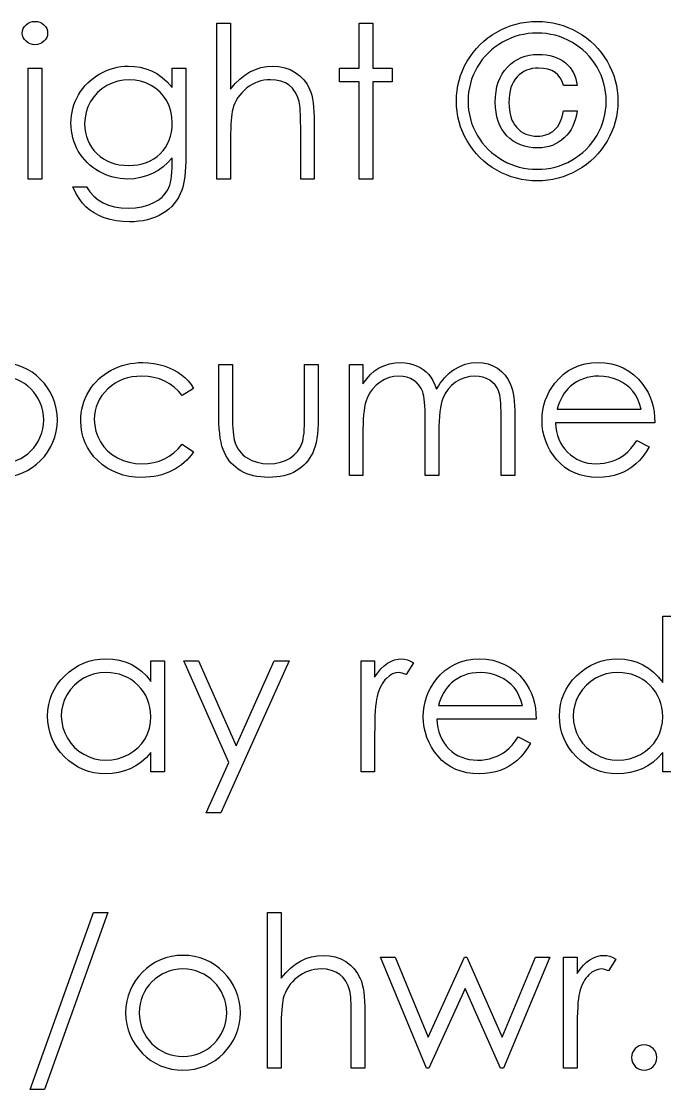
# Model space of a CAD drawing. Header units: millimetres. Extents: x -143 to 157, y 0 to 129.
# Drawn here: x -122.34 to -107.51, y 104.67 to 129.3 of the extents above; entities that cross this region are included whole.
import ezdxf

# ---------------------------------------------------------------- set-up
doc = ezdxf.new("R2010")
doc.units = ezdxf.units.MM

msp = doc.modelspace()

# ---------------------------------------------------------------- linework, layer by layer
at = {"color": 7, "linetype": 'Continuous', "flags": 128}
for points in [[(-122.032, 129.297), (-121.973, 129.292), (-121.919, 129.277), (-121.87, 129.252), (-121.825, 129.218), (-121.787, 129.176), (-121.76, 129.13), (-121.744, 129.08), (-121.738, 129.026), (-121.738, 129.026), (-121.744, 128.974), (-121.76, 128.925), (-121.787, 128.879), (-121.825, 128.838), (-121.87, 128.803), (-121.919, 128.778), (-121.973, 128.763), (-122.032, 128.759), (-122.032, 128.759), (-122.089, 128.763), (-122.142, 128.778), (-122.191, 128.803), (-122.236, 128.838), (-122.273, 128.879), (-122.3, 128.925), (-122.316, 128.974), (-122.322, 129.026), (-122.322, 129.026), (-122.316, 129.08), (-122.3, 129.13), (-122.273, 129.176), (-122.236, 129.218), (-122.191, 129.252), (-122.142, 129.277), (-122.089, 129.292), (-122.032, 129.297)], [(-117.835, 129.252), (-117.521, 129.252), (-117.521, 129.252), (-117.521, 127.737), (-117.521, 127.737), (-117.417, 127.861), (-117.307, 127.968), (-117.194, 128.06), (-117.075, 128.133), (-116.95, 128.191), (-116.821, 128.232), (-116.687, 128.257), (-116.547, 128.265), (-116.547, 128.265), (-116.406, 128.256), (-116.273, 128.229), (-116.148, 128.184), (-116.031, 128.121), (-115.926, 128.042), (-115.835, 127.952), (-115.759, 127.848), (-115.698, 127.732), (-115.673, 127.667), (-115.651, 127.593), (-115.633, 127.511), (-115.618, 127.419), (-115.606, 127.319), (-115.598, 127.211), (-115.592, 127.094), (-115.591, 126.969), (-115.591, 126.969), (-115.591, 125.662), (-115.591, 125.662), (-115.905, 125.662), (-115.905, 125.662), (-115.905, 126.866), (-115.905, 126.866), (-115.906, 126.97), (-115.907, 127.065), (-115.91, 127.152), (-115.914, 127.229), (-115.919, 127.297), (-115.925, 127.356), (-115.933, 127.407), (-115.942, 127.447), (-115.942, 127.447), (-115.979, 127.565), (-116.03, 127.668), (-116.093, 127.754), (-116.169, 127.825), (-116.258, 127.88), (-116.36, 127.919), (-116.475, 127.943), (-116.603, 127.951), (-116.603, 127.951), (-116.678, 127.948), (-116.752, 127.939), (-116.824, 127.923), (-116.894, 127.902), (-116.962, 127.874), (-117.027, 127.841), (-117.091, 127.802), (-117.152, 127.756), (-117.211, 127.705), (-117.263, 127.653), (-117.311, 127.597), (-117.354, 127.538), (-117.391, 127.476), (-117.423, 127.412), (-117.45, 127.344), (-117.472, 127.274), (-117.472, 127.274), (-117.483, 127.222), (-117.493, 127.161), (-117.502, 127.091), (-117.509, 127.009), (-117.513, 126.919), (-117.518, 126.818), (-117.52, 126.708), (-117.521, 126.587), (-117.521, 126.587), (-117.521, 125.662), (-117.521, 125.662), (-117.835, 125.662), (-117.835, 125.662), (-117.835, 129.252)], [(-114.559, 129.252), (-114.245, 129.252), (-114.245, 129.252), (-114.245, 128.22), (-114.245, 128.22), (-113.796, 128.22), (-113.796, 128.22), (-113.796, 127.906), (-113.796, 127.906), (-114.245, 127.906), (-114.245, 127.906), (-114.245, 125.662), (-114.245, 125.662), (-114.559, 125.662), (-114.559, 125.662), (-114.559, 127.906), (-114.559, 127.906), (-115.008, 127.906), (-115.008, 127.906), (-115.008, 128.22), (-115.008, 128.22), (-114.559, 128.22), (-114.559, 128.22), (-114.559, 129.252)], [(-108.591, 127.459), (-108.595, 127.336), (-108.606, 127.215), (-108.626, 127.097), (-108.653, 126.98), (-108.688, 126.867), (-108.731, 126.755), (-108.782, 126.645), (-108.84, 126.538), (-108.905, 126.434), (-108.976, 126.337), (-109.052, 126.244), (-109.134, 126.157), (-109.223, 126.076), (-109.317, 126), (-109.416, 125.93), (-109.521, 125.865), (-109.631, 125.807), (-109.742, 125.757), (-109.855, 125.714), (-109.97, 125.679), (-110.088, 125.653), (-110.207, 125.633), (-110.328, 125.622), (-110.452, 125.618), (-110.452, 125.618), (-110.575, 125.622), (-110.696, 125.633), (-110.816, 125.653), (-110.933, 125.679), (-111.049, 125.714), (-111.163, 125.757), (-111.274, 125.807), (-111.384, 125.865), (-111.489, 125.93), (-111.589, 126), (-111.683, 126.076), (-111.771, 126.157), (-111.854, 126.244), (-111.93, 126.337), (-112.001, 126.435), (-112.066, 126.539), (-112.125, 126.647), (-112.175, 126.756), (-112.218, 126.868), (-112.253, 126.982), (-112.28, 127.098), (-112.3, 127.216), (-112.311, 127.337), (-112.315, 127.459), (-112.315, 127.459), (-112.311, 127.581), (-112.3, 127.701), (-112.28, 127.819), (-112.253, 127.935), (-112.218, 128.049), (-112.175, 128.16), (-112.125, 128.271), (-112.066, 128.378), (-112.001, 128.482), (-111.93, 128.58), (-111.854, 128.672), (-111.771, 128.759), (-111.684, 128.841), (-111.59, 128.916), (-111.49, 128.986), (-111.385, 129.05), (-111.276, 129.108), (-111.164, 129.158), (-111.051, 129.201), (-110.936, 129.235), (-110.818, 129.263), (-110.698, 129.282), (-110.576, 129.293), (-110.452, 129.297), (-110.452, 129.297), (-110.328, 129.293), (-110.207, 129.282), (-110.088, 129.263), (-109.97, 129.235), (-109.855, 129.201), (-109.742, 129.158), (-109.631, 129.108), (-109.521, 129.05), (-109.416, 128.986), (-109.317, 128.916), (-109.223, 128.841), (-109.134, 128.759), (-109.052, 128.672), (-108.976, 128.58), (-108.905, 128.482), (-108.84, 128.378), (-108.782, 128.271), (-108.731, 128.16), (-108.688, 128.049), (-108.653, 127.935), (-108.626, 127.819), (-108.606, 127.701), (-108.595, 127.581), (-108.591, 127.459)], [(-108.86, 127.457), (-108.864, 127.562), (-108.874, 127.665), (-108.89, 127.766), (-108.914, 127.865), (-108.944, 127.962), (-108.98, 128.057), (-109.024, 128.151), (-109.073, 128.243), (-109.129, 128.331), (-109.19, 128.414), (-109.255, 128.494), (-109.326, 128.568), (-109.401, 128.637), (-109.481, 128.702), (-109.566, 128.761), (-109.656, 128.817), (-109.749, 128.867), (-109.845, 128.909), (-109.941, 128.945), (-110.04, 128.975), (-110.141, 128.998), (-110.244, 129.014), (-110.348, 129.024), (-110.455, 129.028), (-110.455, 129.028), (-110.56, 129.024), (-110.664, 129.014), (-110.767, 128.998), (-110.867, 128.975), (-110.965, 128.945), (-111.062, 128.909), (-111.157, 128.867), (-111.25, 128.817), (-111.34, 128.761), (-111.426, 128.702), (-111.506, 128.637), (-111.581, 128.567), (-111.651, 128.493), (-111.717, 128.414), (-111.778, 128.33), (-111.833, 128.241), (-111.883, 128.149), (-111.926, 128.056), (-111.963, 127.961), (-111.993, 127.863), (-112.016, 127.764), (-112.033, 127.664), (-112.043, 127.562), (-112.046, 127.457), (-112.046, 127.457), (-112.043, 127.353), (-112.033, 127.25), (-112.016, 127.149), (-111.993, 127.05), (-111.963, 126.952), (-111.926, 126.856), (-111.883, 126.762), (-111.833, 126.671), (-111.777, 126.582), (-111.717, 126.498), (-111.651, 126.42), (-111.581, 126.345), (-111.505, 126.276), (-111.424, 126.211), (-111.339, 126.151), (-111.249, 126.096), (-111.156, 126.047), (-111.06, 126.005), (-110.963, 125.969), (-110.864, 125.939), (-110.764, 125.916), (-110.661, 125.9), (-110.558, 125.89), (-110.452, 125.887), (-110.452, 125.887), (-110.346, 125.89), (-110.242, 125.9), (-110.14, 125.916), (-110.04, 125.939), (-109.941, 125.969), (-109.845, 126.005), (-109.749, 126.047), (-109.656, 126.096), (-109.566, 126.151), (-109.481, 126.211), (-109.401, 126.276), (-109.326, 126.345), (-109.255, 126.42), (-109.19, 126.498), (-109.129, 126.582), (-109.073, 126.671), (-109.024, 126.762), (-108.98, 126.856), (-108.944, 126.952), (-108.914, 127.05), (-108.89, 127.149), (-108.874, 127.25), (-108.864, 127.353), (-108.86, 127.457)], [(-109.533, 127.816), (-109.847, 127.816), (-109.847, 127.816), (-109.879, 127.911), (-109.921, 127.993), (-109.976, 128.062), (-110.041, 128.119), (-110.118, 128.163), (-110.206, 128.195), (-110.307, 128.214), (-110.42, 128.22), (-110.42, 128.22), (-110.495, 128.217), (-110.567, 128.207), (-110.634, 128.191), (-110.699, 128.17), (-110.759, 128.141), (-110.815, 128.106), (-110.868, 128.065), (-110.917, 128.017), (-110.961, 127.964), (-110.999, 127.905), (-111.031, 127.84), (-111.057, 127.769), (-111.077, 127.692), (-111.092, 127.609), (-111.101, 127.521), (-111.104, 127.427), (-111.104, 127.427), (-111.101, 127.335), (-111.093, 127.248), (-111.079, 127.168), (-111.059, 127.093), (-111.034, 127.023), (-111.002, 126.959), (-110.966, 126.901), (-110.924, 126.848), (-110.877, 126.802), (-110.827, 126.761), (-110.773, 126.727), (-110.716, 126.699), (-110.656, 126.678), (-110.592, 126.662), (-110.525, 126.652), (-110.454, 126.65), (-110.454, 126.65), (-110.394, 126.652), (-110.338, 126.659), (-110.283, 126.67), (-110.231, 126.686), (-110.182, 126.706), (-110.136, 126.732), (-110.092, 126.761), (-110.051, 126.795), (-110.013, 126.834), (-109.979, 126.877), (-109.948, 126.925), (-109.92, 126.978), (-109.897, 127.034), (-109.877, 127.096), (-109.86, 127.162), (-109.847, 127.233), (-109.847, 127.233), (-109.533, 127.233), (-109.533, 127.233), (-109.548, 127.138), (-109.568, 127.048), (-109.596, 126.962), (-109.629, 126.882), (-109.669, 126.807), (-109.716, 126.736), (-109.768, 126.671), (-109.827, 126.611), (-109.891, 126.557), (-109.958, 126.51), (-110.029, 126.471), (-110.103, 126.438), (-110.181, 126.413), (-110.262, 126.395), (-110.347, 126.384), (-110.434, 126.38), (-110.434, 126.38), (-110.544, 126.385), (-110.647, 126.398), (-110.745, 126.42), (-110.837, 126.45), (-110.924, 126.49), (-111.005, 126.537), (-111.08, 126.594), (-111.15, 126.66), (-111.213, 126.734), (-111.267, 126.814), (-111.313, 126.9), (-111.351, 126.994), (-111.38, 127.093), (-111.401, 127.201), (-111.414, 127.314), (-111.418, 127.434), (-111.418, 127.434), (-111.414, 127.56), (-111.4, 127.68), (-111.379, 127.792), (-111.349, 127.897), (-111.309, 127.994), (-111.262, 128.085), (-111.205, 128.168), (-111.14, 128.244), (-111.067, 128.312), (-110.991, 128.371), (-110.909, 128.421), (-110.823, 128.462), (-110.732, 128.494), (-110.637, 128.516), (-110.537, 128.53), (-110.431, 128.534), (-110.431, 128.534), (-110.335, 128.531), (-110.244, 128.522), (-110.157, 128.507), (-110.075, 128.485), (-109.999, 128.458), (-109.927, 128.424), (-109.861, 128.384), (-109.799, 128.339), (-109.743, 128.288), (-109.694, 128.233), (-109.65, 128.174), (-109.614, 128.111), (-109.585, 128.043), (-109.561, 127.972), (-109.544, 127.896), (-109.533, 127.816)], [(-122.187, 128.22), (-121.873, 128.22), (-121.873, 128.22), (-121.873, 125.662), (-121.873, 125.662), (-122.187, 125.662), (-122.187, 125.662), (-122.187, 128.22)], [(-118.867, 128.22), (-118.553, 128.22), (-118.553, 128.22), (-118.553, 126.19), (-118.553, 126.19), (-118.554, 126.061), (-118.558, 125.94), (-118.566, 125.829), (-118.576, 125.726), (-118.589, 125.632), (-118.605, 125.548), (-118.624, 125.472), (-118.646, 125.406), (-118.646, 125.406), (-118.681, 125.32), (-118.722, 125.24), (-118.768, 125.165), (-118.82, 125.095), (-118.879, 125.03), (-118.943, 124.97), (-119.013, 124.914), (-119.09, 124.865), (-119.17, 124.82), (-119.255, 124.782), (-119.344, 124.749), (-119.437, 124.723), (-119.534, 124.702), (-119.635, 124.687), (-119.74, 124.678), (-119.849, 124.675), (-119.849, 124.675), (-120.007, 124.681), (-120.157, 124.699), (-120.3, 124.728), (-120.434, 124.769), (-120.557, 124.82), (-120.669, 124.879), (-120.767, 124.946), (-120.855, 125.021), (-120.935, 125.109), (-121.011, 125.215), (-121.085, 125.34), (-121.155, 125.483), (-121.155, 125.483), (-120.841, 125.483), (-120.841, 125.483), (-120.762, 125.365), (-120.671, 125.264), (-120.57, 125.179), (-120.459, 125.11), (-120.335, 125.057), (-120.197, 125.019), (-120.045, 124.997), (-119.879, 124.989), (-119.879, 124.989), (-119.715, 124.997), (-119.564, 125.019), (-119.427, 125.057), (-119.303, 125.11), (-119.193, 125.174), (-119.101, 125.247), (-119.026, 125.327), (-118.967, 125.414), (-118.943, 125.464), (-118.923, 125.521), (-118.906, 125.585), (-118.892, 125.657), (-118.881, 125.737), (-118.873, 125.824), (-118.868, 125.918), (-118.867, 126.02), (-118.867, 126.02), (-118.867, 126.152), (-118.867, 126.152), (-118.965, 126.041), (-119.073, 125.943), (-119.191, 125.859), (-119.32, 125.789), (-119.456, 125.733), (-119.597, 125.694), (-119.74, 125.67), (-119.889, 125.662), (-119.889, 125.662), (-119.977, 125.665), (-120.063, 125.674), (-120.148, 125.687), (-120.231, 125.706), (-120.313, 125.73), (-120.394, 125.761), (-120.474, 125.796), (-120.551, 125.836), (-120.626, 125.882), (-120.697, 125.931), (-120.764, 125.983), (-120.826, 126.04), (-120.884, 126.101), (-120.937, 126.164), (-120.986, 126.232), (-121.031, 126.304), (-121.07, 126.378), (-121.105, 126.455), (-121.134, 126.532), (-121.158, 126.612), (-121.176, 126.694), (-121.189, 126.777), (-121.197, 126.863), (-121.2, 126.95), (-121.2, 126.95), (-121.197, 127.037), (-121.189, 127.123), (-121.175, 127.207), (-121.156, 127.29), (-121.131, 127.371), (-121.101, 127.451), (-121.065, 127.529), (-121.024, 127.606), (-120.978, 127.68), (-120.927, 127.75), (-120.873, 127.816), (-120.814, 127.879), (-120.751, 127.937), (-120.683, 127.991), (-120.612, 128.041), (-120.536, 128.088), (-120.458, 128.129), (-120.378, 128.165), (-120.298, 128.196), (-120.216, 128.221), (-120.134, 128.24), (-120.049, 128.254), (-119.965, 128.262), (-119.879, 128.265), (-119.879, 128.265), (-119.738, 128.258), (-119.602, 128.238), (-119.471, 128.204), (-119.345, 128.156), (-119.222, 128.092), (-119.101, 128.006), (-118.983, 127.9), (-118.867, 127.773), (-118.867, 127.773), (-118.867, 128.22)], [(-119.854, 127.951), (-119.991, 127.942), (-120.124, 127.917), (-120.251, 127.876), (-120.373, 127.817), (-120.487, 127.744), (-120.587, 127.658), (-120.675, 127.559), (-120.75, 127.447), (-120.809, 127.327), (-120.852, 127.202), (-120.877, 127.072), (-120.886, 126.937), (-120.886, 126.937), (-120.882, 126.835), (-120.868, 126.738), (-120.846, 126.645), (-120.815, 126.557), (-120.776, 126.473), (-120.727, 126.394), (-120.67, 126.319), (-120.604, 126.249), (-120.531, 126.185), (-120.453, 126.129), (-120.368, 126.083), (-120.28, 126.044), (-120.186, 126.015), (-120.087, 125.993), (-119.982, 125.981), (-119.873, 125.976), (-119.873, 125.976), (-119.762, 125.981), (-119.657, 125.993), (-119.557, 126.014), (-119.463, 126.044), (-119.375, 126.082), (-119.292, 126.129), (-119.214, 126.183), (-119.143, 126.246), (-119.078, 126.317), (-119.022, 126.392), (-118.975, 126.473), (-118.935, 126.558), (-118.905, 126.65), (-118.884, 126.746), (-118.871, 126.848), (-118.867, 126.955), (-118.867, 126.955), (-118.874, 127.095), (-118.898, 127.226), (-118.938, 127.35), (-118.994, 127.466), (-119.064, 127.572), (-119.147, 127.667), (-119.243, 127.75), (-119.353, 127.82), (-119.472, 127.877), (-119.594, 127.919), (-119.722, 127.942), (-119.854, 127.951)], [(-118.373, 120.832), (-118.636, 120.669), (-118.636, 120.669), (-118.725, 120.774), (-118.822, 120.865), (-118.927, 120.942), (-119.039, 121.005), (-119.16, 121.054), (-119.288, 121.089), (-119.423, 121.11), (-119.567, 121.118), (-119.567, 121.118), (-119.682, 121.113), (-119.793, 121.099), (-119.898, 121.076), (-119.998, 121.045), (-120.094, 121.003), (-120.184, 120.953), (-120.27, 120.894), (-120.35, 120.825), (-120.423, 120.75), (-120.486, 120.671), (-120.54, 120.588), (-120.584, 120.501), (-120.618, 120.411), (-120.642, 120.316), (-120.657, 120.217), (-120.662, 120.115), (-120.662, 120.115), (-120.652, 119.981), (-120.626, 119.851), (-120.581, 119.725), (-120.519, 119.603), (-120.44, 119.49), (-120.348, 119.39), (-120.244, 119.304), (-120.125, 119.231), (-119.996, 119.173), (-119.86, 119.131), (-119.716, 119.107), (-119.565, 119.098), (-119.565, 119.098), (-119.426, 119.105), (-119.294, 119.126), (-119.168, 119.161), (-119.048, 119.21), (-118.935, 119.274), (-118.83, 119.351), (-118.729, 119.442), (-118.636, 119.547), (-118.636, 119.547), (-118.373, 119.375), (-118.373, 119.375), (-118.421, 119.307), (-118.473, 119.242), (-118.529, 119.182), (-118.588, 119.126), (-118.651, 119.073), (-118.719, 119.025), (-118.791, 118.98), (-118.866, 118.939), (-118.944, 118.903), (-119.026, 118.871), (-119.109, 118.844), (-119.196, 118.823), (-119.285, 118.806), (-119.378, 118.794), (-119.472, 118.786), (-119.57, 118.784), (-119.57, 118.784), (-119.719, 118.79), (-119.86, 118.808), (-119.995, 118.837), (-120.124, 118.879), (-120.247, 118.932), (-120.364, 118.997), (-120.473, 119.074), (-120.576, 119.163), (-120.67, 119.261), (-120.751, 119.364), (-120.819, 119.471), (-120.875, 119.584), (-120.92, 119.703), (-120.95, 119.825), (-120.969, 119.954), (-120.976, 120.087), (-120.976, 120.087), (-120.973, 120.177), (-120.964, 120.266), (-120.95, 120.354), (-120.929, 120.44), (-120.903, 120.524), (-120.87, 120.606), (-120.833, 120.687), (-120.789, 120.766), (-120.74, 120.843), (-120.687, 120.914), (-120.629, 120.982), (-120.567, 121.045), (-120.501, 121.104), (-120.43, 121.159), (-120.354, 121.209), (-120.275, 121.256), (-120.192, 121.297), (-120.107, 121.333), (-120.019, 121.363), (-119.929, 121.387), (-119.836, 121.407), (-119.742, 121.42), (-119.644, 121.429), (-119.544, 121.432), (-119.544, 121.432), (-119.418, 121.427), (-119.294, 121.412), (-119.173, 121.388), (-119.054, 121.354), (-118.94, 121.312), (-118.835, 121.264), (-118.74, 121.21), (-118.653, 121.15), (-118.574, 121.084), (-118.501, 121.009), (-118.433, 120.925), (-118.373, 120.832)], [(-114.783, 121.387), (-114.469, 121.387), (-114.469, 121.387), (-114.469, 120.942), (-114.469, 120.942), (-114.382, 121.057), (-114.294, 121.155), (-114.205, 121.237), (-114.114, 121.302), (-114.114, 121.302), (-113.988, 121.359), (-113.857, 121.399), (-113.724, 121.423), (-113.587, 121.432), (-113.587, 121.432), (-113.495, 121.427), (-113.405, 121.413), (-113.317, 121.39), (-113.232, 121.358), (-113.152, 121.318), (-113.08, 121.272), (-113.014, 121.221), (-112.958, 121.162), (-112.906, 121.095), (-112.858, 121.014), (-112.814, 120.921), (-112.773, 120.814), (-112.773, 120.814), (-112.731, 120.888), (-112.686, 120.956), (-112.639, 121.021), (-112.589, 121.08), (-112.536, 121.136), (-112.482, 121.186), (-112.424, 121.232), (-112.364, 121.274), (-112.239, 121.343), (-112.109, 121.392), (-111.975, 121.422), (-111.835, 121.432), (-111.835, 121.432), (-111.707, 121.423), (-111.586, 121.399), (-111.473, 121.357), (-111.368, 121.298), (-111.274, 121.225), (-111.191, 121.139), (-111.123, 121.04), (-111.067, 120.928), (-111.044, 120.864), (-111.025, 120.794), (-111.008, 120.716), (-110.994, 120.63), (-110.983, 120.538), (-110.976, 120.437), (-110.971, 120.329), (-110.969, 120.214), (-110.969, 120.214), (-110.969, 118.829), (-110.969, 118.829), (-111.283, 118.829), (-111.283, 118.829), (-111.283, 120.216), (-111.283, 120.216), (-111.284, 120.314), (-111.287, 120.404), (-111.292, 120.486), (-111.298, 120.561), (-111.306, 120.627), (-111.317, 120.685), (-111.329, 120.735), (-111.343, 120.777), (-111.378, 120.85), (-111.424, 120.916), (-111.48, 120.974), (-111.546, 121.024), (-111.621, 121.065), (-111.704, 121.094), (-111.793, 121.112), (-111.89, 121.118), (-111.89, 121.118), (-112.008, 121.109), (-112.121, 121.082), (-112.23, 121.039), (-112.333, 120.977), (-112.427, 120.902), (-112.507, 120.814), (-112.573, 120.714), (-112.627, 120.604), (-112.648, 120.54), (-112.667, 120.468), (-112.683, 120.385), (-112.696, 120.292), (-112.706, 120.19), (-112.714, 120.078), (-112.718, 119.956), (-112.719, 119.824), (-112.719, 119.824), (-112.719, 118.829), (-112.719, 118.829), (-113.033, 118.829), (-113.033, 118.829), (-113.033, 120.13), (-113.033, 120.13), (-113.034, 120.24), (-113.037, 120.341), (-113.042, 120.433), (-113.048, 120.516), (-113.056, 120.59), (-113.066, 120.653), (-113.078, 120.709), (-113.092, 120.754), (-113.127, 120.833), (-113.172, 120.903), (-113.229, 120.965), (-113.296, 121.018), (-113.372, 121.061), (-113.455, 121.093), (-113.545, 121.111), (-113.642, 121.118), (-113.642, 121.118), (-113.755, 121.109), (-113.866, 121.083), (-113.972, 121.04), (-114.074, 120.981), (-114.168, 120.906), (-114.25, 120.82), (-114.318, 120.723), (-114.372, 120.613), (-114.395, 120.551), (-114.415, 120.482), (-114.431, 120.405), (-114.445, 120.32), (-114.456, 120.228), (-114.463, 120.128), (-114.468, 120.021), (-114.469, 119.905), (-114.469, 119.905), (-114.469, 118.829), (-114.469, 118.829), (-114.783, 118.829), (-114.783, 118.829), (-114.783, 121.387)], [(-108.152, 119.637), (-107.873, 119.49), (-107.873, 119.49), (-107.942, 119.373), (-108.015, 119.268), (-108.094, 119.174), (-108.178, 119.093), (-108.267, 119.022), (-108.361, 118.96), (-108.461, 118.907), (-108.566, 118.863), (-108.678, 118.828), (-108.796, 118.804), (-108.922, 118.789), (-109.054, 118.784), (-109.054, 118.784), (-109.202, 118.79), (-109.341, 118.809), (-109.471, 118.841), (-109.594, 118.885), (-109.707, 118.942), (-109.813, 119.011), (-109.911, 119.093), (-110, 119.188), (-110.08, 119.29), (-110.15, 119.396), (-110.208, 119.506), (-110.255, 119.619), (-110.293, 119.734), (-110.32, 119.853), (-110.335, 119.975), (-110.341, 120.101), (-110.341, 120.101), (-110.336, 120.219), (-110.323, 120.334), (-110.3, 120.445), (-110.267, 120.554), (-110.226, 120.659), (-110.176, 120.761), (-110.115, 120.859), (-110.047, 120.955), (-110.047, 120.955), (-109.949, 121.066), (-109.844, 121.164), (-109.731, 121.245), (-109.61, 121.312), (-109.481, 121.364), (-109.344, 121.402), (-109.2, 121.424), (-109.047, 121.432), (-109.047, 121.432), (-108.89, 121.424), (-108.74, 121.4), (-108.599, 121.361), (-108.467, 121.306), (-108.342, 121.235), (-108.226, 121.148), (-108.117, 121.046), (-108.017, 120.928), (-108.017, 120.928), (-107.952, 120.836), (-107.897, 120.74), (-107.849, 120.637), (-107.811, 120.529), (-107.78, 120.415), (-107.757, 120.296), (-107.744, 120.171), (-107.738, 120.041), (-107.738, 120.041), (-110.027, 120.041), (-110.027, 120.041), (-110.021, 119.94), (-110.007, 119.843), (-109.984, 119.751), (-109.953, 119.664), (-109.915, 119.582), (-109.869, 119.504), (-109.814, 119.431), (-109.752, 119.363), (-109.683, 119.301), (-109.611, 119.247), (-109.535, 119.201), (-109.454, 119.164), (-109.37, 119.135), (-109.282, 119.115), (-109.19, 119.102), (-109.094, 119.098), (-109.094, 119.098), (-109, 119.102), (-108.908, 119.113), (-108.817, 119.132), (-108.727, 119.158), (-108.641, 119.19), (-108.562, 119.228), (-108.489, 119.27), (-108.423, 119.317), (-108.36, 119.374), (-108.293, 119.447), (-108.224, 119.534), (-108.152, 119.637)], [(-117.79, 121.387), (-117.476, 121.387), (-117.476, 121.387), (-117.476, 120.2), (-117.476, 120.2), (-117.475, 120.096), (-117.473, 120.001), (-117.469, 119.913), (-117.463, 119.834), (-117.456, 119.764), (-117.448, 119.701), (-117.438, 119.648), (-117.426, 119.602), (-117.426, 119.602), (-117.405, 119.546), (-117.38, 119.492), (-117.351, 119.441), (-117.318, 119.393), (-117.28, 119.349), (-117.238, 119.307), (-117.192, 119.269), (-117.142, 119.234), (-117.032, 119.175), (-116.911, 119.132), (-116.781, 119.107), (-116.641, 119.098), (-116.641, 119.098), (-116.5, 119.107), (-116.371, 119.131), (-116.254, 119.173), (-116.147, 119.23), (-116.054, 119.301), (-115.976, 119.383), (-115.914, 119.475), (-115.867, 119.577), (-115.867, 119.577), (-115.855, 119.619), (-115.845, 119.671), (-115.836, 119.733), (-115.828, 119.806), (-115.822, 119.89), (-115.819, 119.983), (-115.816, 120.087), (-115.815, 120.2), (-115.815, 120.2), (-115.815, 121.387), (-115.815, 121.387), (-115.501, 121.387), (-115.501, 121.387), (-115.501, 120.142), (-115.501, 120.142), (-115.503, 120.015), (-115.509, 119.895), (-115.519, 119.784), (-115.533, 119.682), (-115.55, 119.586), (-115.572, 119.5), (-115.598, 119.421), (-115.627, 119.351), (-115.661, 119.286), (-115.698, 119.225), (-115.74, 119.168), (-115.785, 119.114), (-115.835, 119.063), (-115.888, 119.017), (-115.946, 118.973), (-116.007, 118.934), (-116.073, 118.899), (-116.142, 118.868), (-116.216, 118.843), (-116.293, 118.822), (-116.375, 118.805), (-116.46, 118.793), (-116.549, 118.786), (-116.643, 118.784), (-116.643, 118.784), (-116.737, 118.786), (-116.826, 118.793), (-116.912, 118.805), (-116.994, 118.822), (-117.072, 118.843), (-117.145, 118.868), (-117.216, 118.899), (-117.281, 118.934), (-117.343, 118.973), (-117.401, 119.017), (-117.455, 119.064), (-117.505, 119.114), (-117.551, 119.169), (-117.592, 119.227), (-117.63, 119.289), (-117.664, 119.354), (-117.693, 119.426), (-117.719, 119.506), (-117.741, 119.595), (-117.758, 119.691), (-117.772, 119.797), (-117.782, 119.911), (-117.788, 120.034), (-117.79, 120.165), (-117.79, 120.165), (-117.79, 121.387)], [(-108.053, 120.355), (-108.09, 120.479), (-108.135, 120.59), (-108.188, 120.687), (-108.248, 120.771), (-108.317, 120.845), (-108.397, 120.912), (-108.487, 120.971), (-108.587, 121.022), (-108.693, 121.064), (-108.803, 121.094), (-108.916, 121.112), (-109.031, 121.118), (-109.031, 121.118), (-109.125, 121.114), (-109.216, 121.103), (-109.303, 121.084), (-109.387, 121.058), (-109.468, 121.024), (-109.545, 120.983), (-109.619, 120.934), (-109.69, 120.878), (-109.69, 120.878), (-109.739, 120.831), (-109.784, 120.78), (-109.827, 120.723), (-109.866, 120.66), (-109.903, 120.592), (-109.936, 120.518), (-109.967, 120.44), (-109.994, 120.355), (-109.994, 120.355), (-108.053, 120.355)], [(-107.245, 111.996), (-107.559, 111.996), (-107.559, 111.996), (-107.559, 112.438), (-107.559, 112.438), (-107.668, 112.32), (-107.782, 112.219), (-107.904, 112.135), (-108.032, 112.068), (-108.165, 112.017), (-108.305, 111.98), (-108.451, 111.958), (-108.604, 111.951), (-108.604, 111.951), (-108.739, 111.957), (-108.869, 111.975), (-108.995, 112.006), (-109.115, 112.048), (-109.23, 112.102), (-109.341, 112.169), (-109.446, 112.247), (-109.547, 112.339), (-109.638, 112.438), (-109.718, 112.543), (-109.784, 112.653), (-109.84, 112.768), (-109.882, 112.889), (-109.913, 113.014), (-109.931, 113.146), (-109.937, 113.282), (-109.937, 113.282), (-109.931, 113.415), (-109.913, 113.544), (-109.882, 113.667), (-109.838, 113.786), (-109.783, 113.9), (-109.716, 114.009), (-109.636, 114.113), (-109.543, 114.212), (-109.442, 114.302), (-109.336, 114.381), (-109.225, 114.448), (-109.108, 114.502), (-108.987, 114.544), (-108.861, 114.574), (-108.73, 114.592), (-108.594, 114.598), (-108.594, 114.598), (-108.437, 114.59), (-108.289, 114.565), (-108.148, 114.522), (-108.015, 114.463), (-107.889, 114.387), (-107.771, 114.295), (-107.661, 114.185), (-107.559, 114.058), (-107.559, 114.058), (-107.559, 115.585), (-107.559, 115.585), (-107.245, 115.585)], [(-119.046, 114.553), (-119.046, 111.996), (-119.046, 111.996), (-119.36, 111.996), (-119.36, 111.996), (-119.36, 112.438), (-119.36, 112.438), (-119.469, 112.32), (-119.583, 112.219), (-119.705, 112.135), (-119.833, 112.068), (-119.967, 112.017), (-120.106, 111.98), (-120.253, 111.958), (-120.405, 111.951), (-120.405, 111.951), (-120.54, 111.957), (-120.671, 111.975), (-120.796, 112.006), (-120.917, 112.048), (-121.032, 112.102), (-121.143, 112.169), (-121.248, 112.247), (-121.348, 112.339), (-121.44, 112.438), (-121.519, 112.543), (-121.586, 112.653), (-121.641, 112.768), (-121.684, 112.889), (-121.714, 113.014), (-121.732, 113.146), (-121.738, 113.282), (-121.738, 113.282), (-121.732, 113.415), (-121.714, 113.544), (-121.683, 113.667), (-121.64, 113.786), (-121.584, 113.9), (-121.517, 114.009), (-121.437, 114.113), (-121.344, 114.212), (-121.243, 114.302), (-121.137, 114.381), (-121.026, 114.448), (-120.91, 114.502), (-120.788, 114.544), (-120.662, 114.574), (-120.531, 114.592), (-120.395, 114.598), (-120.395, 114.598), (-120.239, 114.591), (-120.09, 114.567), (-119.949, 114.528), (-119.816, 114.474), (-119.69, 114.403), (-119.572, 114.314), (-119.463, 114.206), (-119.36, 114.08), (-119.36, 114.08), (-119.36, 114.553), (-119.36, 114.553), (-119.046, 114.553)], [(-118.597, 114.553), (-118.259, 114.553), (-118.259, 114.553), (-117.393, 112.594), (-117.393, 112.594), (-116.514, 114.553), (-116.514, 114.553), (-116.174, 114.553), (-116.174, 114.553), (-117.745, 111.053), (-117.745, 111.053), (-118.084, 111.053), (-118.084, 111.053), (-117.563, 112.214), (-117.563, 112.214), (-118.597, 114.553)], [(-114.514, 114.553), (-114.2, 114.553), (-114.2, 114.553), (-114.2, 114.177), (-114.2, 114.177), (-114.128, 114.281), (-114.055, 114.369), (-113.98, 114.441), (-113.903, 114.499), (-113.823, 114.542), (-113.742, 114.574), (-113.66, 114.592), (-113.576, 114.598), (-113.576, 114.598), (-113.511, 114.593), (-113.443, 114.577), (-113.374, 114.549), (-113.303, 114.511), (-113.303, 114.511), (-113.475, 114.239), (-113.475, 114.239), (-113.521, 114.258), (-113.563, 114.273), (-113.601, 114.281), (-113.636, 114.284), (-113.636, 114.284), (-113.711, 114.276), (-113.785, 114.251), (-113.857, 114.208), (-113.929, 114.15), (-113.963, 114.114), (-113.995, 114.073), (-114.025, 114.028), (-114.053, 113.978), (-114.079, 113.924), (-114.103, 113.865), (-114.124, 113.801), (-114.144, 113.733), (-114.144, 113.733), (-114.157, 113.672), (-114.168, 113.597), (-114.178, 113.508), (-114.186, 113.405), (-114.192, 113.289), (-114.196, 113.158), (-114.199, 113.014), (-114.2, 112.855), (-114.2, 112.855), (-114.2, 111.996), (-114.2, 111.996), (-114.514, 111.996), (-114.514, 111.996), (-114.514, 114.553)], [(-110.889, 112.803), (-110.61, 112.657), (-110.61, 112.657), (-110.679, 112.54), (-110.753, 112.435), (-110.831, 112.341), (-110.915, 112.259), (-111.004, 112.189), (-111.098, 112.127), (-111.198, 112.074), (-111.304, 112.029), (-111.415, 111.995), (-111.534, 111.97), (-111.659, 111.956), (-111.792, 111.951), (-111.792, 111.951), (-111.939, 111.957), (-112.078, 111.976), (-112.208, 112.008), (-112.331, 112.052), (-112.444, 112.109), (-112.55, 112.178), (-112.648, 112.26), (-112.737, 112.355), (-112.817, 112.457), (-112.887, 112.563), (-112.945, 112.672), (-112.993, 112.785), (-113.031, 112.901), (-113.057, 113.019), (-113.073, 113.142), (-113.078, 113.268), (-113.078, 113.268), (-113.073, 113.385), (-113.06, 113.5), (-113.037, 113.612), (-113.005, 113.72), (-112.963, 113.826), (-112.913, 113.927), (-112.852, 114.026), (-112.784, 114.122), (-112.784, 114.122), (-112.686, 114.233), (-112.581, 114.33), (-112.468, 114.412), (-112.347, 114.479), (-112.218, 114.531), (-112.081, 114.569), (-111.937, 114.591), (-111.784, 114.598), (-111.784, 114.598), (-111.627, 114.591), (-111.478, 114.567), (-111.337, 114.527), (-111.204, 114.473), (-111.079, 114.402), (-110.963, 114.315), (-110.854, 114.213), (-110.754, 114.095), (-110.754, 114.095), (-110.689, 114.003), (-110.634, 113.906), (-110.586, 113.803), (-110.548, 113.695), (-110.517, 113.582), (-110.495, 113.462), (-110.481, 113.338), (-110.476, 113.207), (-110.476, 113.207), (-112.764, 113.207), (-112.764, 113.207), (-112.758, 113.106), (-112.744, 113.01), (-112.721, 112.918), (-112.69, 112.831), (-112.653, 112.749), (-112.606, 112.671), (-112.552, 112.598), (-112.489, 112.529), (-112.421, 112.468), (-112.348, 112.414), (-112.272, 112.368), (-112.191, 112.331), (-112.107, 112.302), (-112.019, 112.282), (-111.927, 112.269), (-111.831, 112.265), (-111.831, 112.265), (-111.737, 112.268), (-111.645, 112.28), (-111.554, 112.299), (-111.464, 112.325), (-111.378, 112.357), (-111.299, 112.395), (-111.227, 112.437), (-111.161, 112.484), (-111.097, 112.54), (-111.03, 112.613), (-110.961, 112.7), (-110.889, 112.803)], [(-120.391, 114.284), (-120.528, 114.276), (-120.66, 114.251), (-120.786, 114.21), (-120.908, 114.152), (-121.02, 114.08), (-121.12, 113.994), (-121.208, 113.895), (-121.285, 113.782), (-121.346, 113.662), (-121.389, 113.537), (-121.416, 113.409), (-121.424, 113.278), (-121.424, 113.278), (-121.415, 113.148), (-121.389, 113.02), (-121.345, 112.895), (-121.283, 112.773), (-121.206, 112.66), (-121.118, 112.559), (-121.017, 112.472), (-120.904, 112.399), (-120.783, 112.34), (-120.657, 112.299), (-120.528, 112.273), (-120.394, 112.265), (-120.394, 112.265), (-120.258, 112.273), (-120.125, 112.298), (-119.997, 112.339), (-119.872, 112.397), (-119.756, 112.47), (-119.654, 112.554), (-119.567, 112.65), (-119.493, 112.757), (-119.435, 112.874), (-119.393, 112.999), (-119.369, 113.13), (-119.36, 113.269), (-119.36, 113.269), (-119.365, 113.375), (-119.379, 113.476), (-119.402, 113.574), (-119.435, 113.666), (-119.477, 113.755), (-119.528, 113.839), (-119.588, 113.918), (-119.658, 113.993), (-119.735, 114.061), (-119.815, 114.121), (-119.901, 114.171), (-119.99, 114.211), (-120.084, 114.244), (-120.182, 114.266), (-120.284, 114.28), (-120.391, 114.284)], [(-110.79, 113.521), (-110.827, 113.645), (-110.872, 113.756), (-110.925, 113.854), (-110.985, 113.938), (-111.054, 114.012), (-111.134, 114.079), (-111.224, 114.138), (-111.324, 114.189), (-111.431, 114.231), (-111.541, 114.26), (-111.653, 114.279), (-111.768, 114.284), (-111.768, 114.284), (-111.862, 114.281), (-111.953, 114.269), (-112.041, 114.251), (-112.124, 114.225), (-112.205, 114.19), (-112.282, 114.15), (-112.356, 114.1), (-112.427, 114.044), (-112.427, 114.044), (-112.476, 113.998), (-112.522, 113.946), (-112.564, 113.889), (-112.604, 113.827), (-112.64, 113.758), (-112.674, 113.685), (-112.704, 113.606), (-112.731, 113.521), (-112.731, 113.521), (-110.79, 113.521)], [(-108.59, 114.284), (-108.727, 114.276), (-108.859, 114.251), (-108.985, 114.21), (-109.106, 114.152), (-109.219, 114.08), (-109.319, 113.994), (-109.407, 113.895), (-109.484, 113.782), (-109.545, 113.662), (-109.588, 113.537), (-109.615, 113.409), (-109.623, 113.278), (-109.623, 113.278), (-109.614, 113.148), (-109.588, 113.02), (-109.544, 112.895), (-109.482, 112.773), (-109.405, 112.66), (-109.317, 112.559), (-109.216, 112.472), (-109.103, 112.399), (-108.982, 112.34), (-108.856, 112.299), (-108.726, 112.273), (-108.592, 112.265), (-108.592, 112.265), (-108.456, 112.273), (-108.324, 112.298), (-108.196, 112.339), (-108.071, 112.397), (-107.955, 112.47), (-107.853, 112.554), (-107.766, 112.65), (-107.692, 112.757), (-107.634, 112.874), (-107.592, 112.999), (-107.567, 113.13), (-107.559, 113.269), (-107.559, 113.269), (-107.564, 113.375), (-107.578, 113.476), (-107.601, 113.574), (-107.633, 113.666), (-107.675, 113.755), (-107.727, 113.839), (-107.787, 113.918), (-107.857, 113.993), (-107.933, 114.061), (-108.014, 114.121), (-108.1, 114.171), (-108.189, 114.211), (-108.283, 114.244), (-108.381, 114.266), (-108.483, 114.28), (-108.59, 114.284)], [(-120.347, 108.752), (-121.811, 104.669), (-121.811, 104.669), (-122.142, 104.669), (-122.142, 104.669), (-120.678, 108.752), (-120.678, 108.752), (-120.347, 108.752)], [(-116.668, 108.752), (-116.354, 108.752), (-116.354, 108.752), (-116.354, 107.237), (-116.354, 107.237), (-116.25, 107.361), (-116.141, 107.468), (-116.027, 107.56), (-115.908, 107.633), (-115.784, 107.691), (-115.654, 107.732), (-115.52, 107.757), (-115.381, 107.765), (-115.381, 107.765), (-115.239, 107.756), (-115.106, 107.729), (-114.981, 107.684), (-114.865, 107.621), (-114.759, 107.542), (-114.668, 107.452), (-114.593, 107.348), (-114.532, 107.232), (-114.506, 107.167), (-114.485, 107.093), (-114.466, 107.011), (-114.451, 106.919), (-114.44, 106.819), (-114.431, 106.711), (-114.426, 106.594), (-114.424, 106.469), (-114.424, 106.469), (-114.424, 105.162), (-114.424, 105.162), (-114.738, 105.162), (-114.738, 105.162), (-114.738, 106.366), (-114.738, 106.366), (-114.739, 106.47), (-114.741, 106.565), (-114.743, 106.652), (-114.748, 106.729), (-114.752, 106.797), (-114.759, 106.856), (-114.766, 106.907), (-114.775, 106.947), (-114.775, 106.947), (-114.813, 107.065), (-114.863, 107.168), (-114.926, 107.254), (-115.003, 107.325), (-115.092, 107.38), (-115.193, 107.419), (-115.308, 107.443), (-115.436, 107.451), (-115.436, 107.451), (-115.512, 107.448), (-115.585, 107.439), (-115.658, 107.423), (-115.727, 107.402), (-115.795, 107.374), (-115.86, 107.341), (-115.924, 107.302), (-115.986, 107.256), (-116.044, 107.205), (-116.097, 107.153), (-116.144, 107.097), (-116.187, 107.038), (-116.224, 106.976), (-116.256, 106.912), (-116.284, 106.844), (-116.305, 106.774), (-116.305, 106.774), (-116.317, 106.722), (-116.326, 106.661), (-116.335, 106.591), (-116.342, 106.509), (-116.347, 106.419), (-116.351, 106.318), (-116.353, 106.208), (-116.354, 106.087), (-116.354, 106.087), (-116.354, 105.162), (-116.354, 105.162), (-116.668, 105.162), (-116.668, 105.162), (-116.668, 108.752)], [(-114.065, 107.72), (-113.728, 107.72), (-113.728, 107.72), (-112.966, 105.88), (-112.966, 105.88), (-112.131, 107.72), (-112.131, 107.72), (-112.078, 107.72), (-112.078, 107.72), (-111.261, 105.88), (-111.261, 105.88), (-110.492, 107.72), (-110.492, 107.72), (-110.162, 107.72), (-110.162, 107.72), (-111.231, 105.162), (-111.231, 105.162), (-111.296, 105.162), (-111.296, 105.162), (-112.113, 107.002), (-112.113, 107.002), (-112.948, 105.162), (-112.948, 105.162), (-113.006, 105.162), (-113.006, 105.162), (-114.065, 107.72)], [(-109.847, 107.72), (-109.533, 107.72), (-109.533, 107.72), (-109.533, 107.344), (-109.533, 107.344), (-109.462, 107.447), (-109.388, 107.536), (-109.313, 107.608), (-109.236, 107.665), (-109.157, 107.709), (-109.075, 107.74), (-108.993, 107.759), (-108.909, 107.765), (-108.909, 107.765), (-108.844, 107.759), (-108.777, 107.743), (-108.707, 107.716), (-108.636, 107.677), (-108.636, 107.677), (-108.808, 107.405), (-108.808, 107.405), (-108.854, 107.425), (-108.896, 107.44), (-108.935, 107.448), (-108.969, 107.451), (-108.969, 107.451), (-109.044, 107.442), (-109.118, 107.417), (-109.19, 107.375), (-109.262, 107.316), (-109.296, 107.28), (-109.329, 107.24), (-109.358, 107.195), (-109.386, 107.145), (-109.412, 107.09), (-109.436, 107.032), (-109.458, 106.968), (-109.477, 106.9), (-109.477, 106.9), (-109.491, 106.839), (-109.502, 106.764), (-109.512, 106.675), (-109.519, 106.572), (-109.526, 106.455), (-109.53, 106.325), (-109.533, 106.18), (-109.533, 106.022), (-109.533, 106.022), (-109.533, 105.162), (-109.533, 105.162), (-109.847, 105.162), (-109.847, 105.162), (-109.847, 107.72)]]:
    msp.add_lwpolyline(points, dxfattribs=at)
at = {"color": 7, "linetype": 'Continuous'}
for centre, radius, start, end in [((-122.836, 120.108), 1.324, 90.0000170139, 89.9999829861), ((-122.838, 120.108), 1.009, 90.0009, 89.9991), ((-118.618, 106.441), 1.324, 90.0007, 89.9993), ((-118.62, 106.441), 1.009, 90.0002, 89.9998), ((-107.985, 105.409), 0.292, 90.0051, 89.9949)]:
    msp.add_arc(centre, radius, start, end, dxfattribs=at)

doc.saveas('drawing.dxf')
